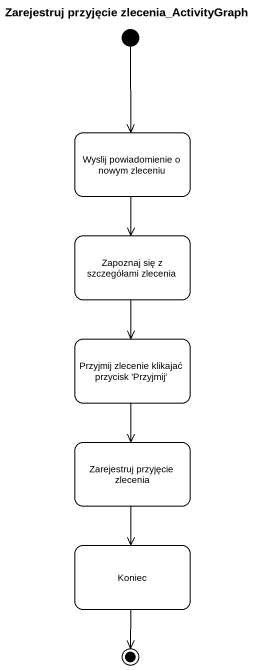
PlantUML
@startuml
title Zarejestruj przyjęcie zlecenia_ActivityGraph
hide empty description
state "Wyslij powiadomienie o nowym zleceniu" as Wyslij_powiadomienie_o
state "Zapoznaj się z szczegółami zlecenia" as Zapoznaj_się_z_szczegółami
state "Przyjmij zlecenie klikajać przycisk 'Przyjmij'" as Przyjmij_zlecenie_klikajać
state "Zarejestruj przyjęcie zlecenia" as Zarejestruj_przyjęcie
state Koniec
[*] --> Wyslij_powiadomienie_o
Wyslij_powiadomienie_o --> Zapoznaj_się_z_szczegółami
Zapoznaj_się_z_szczegółami --> Przyjmij_zlecenie_klikajać
Przyjmij_zlecenie_klikajać --> Zarejestruj_przyjęcie
Zarejestruj_przyjęcie --> Koniec
Koniec --> [*]
@enduml
